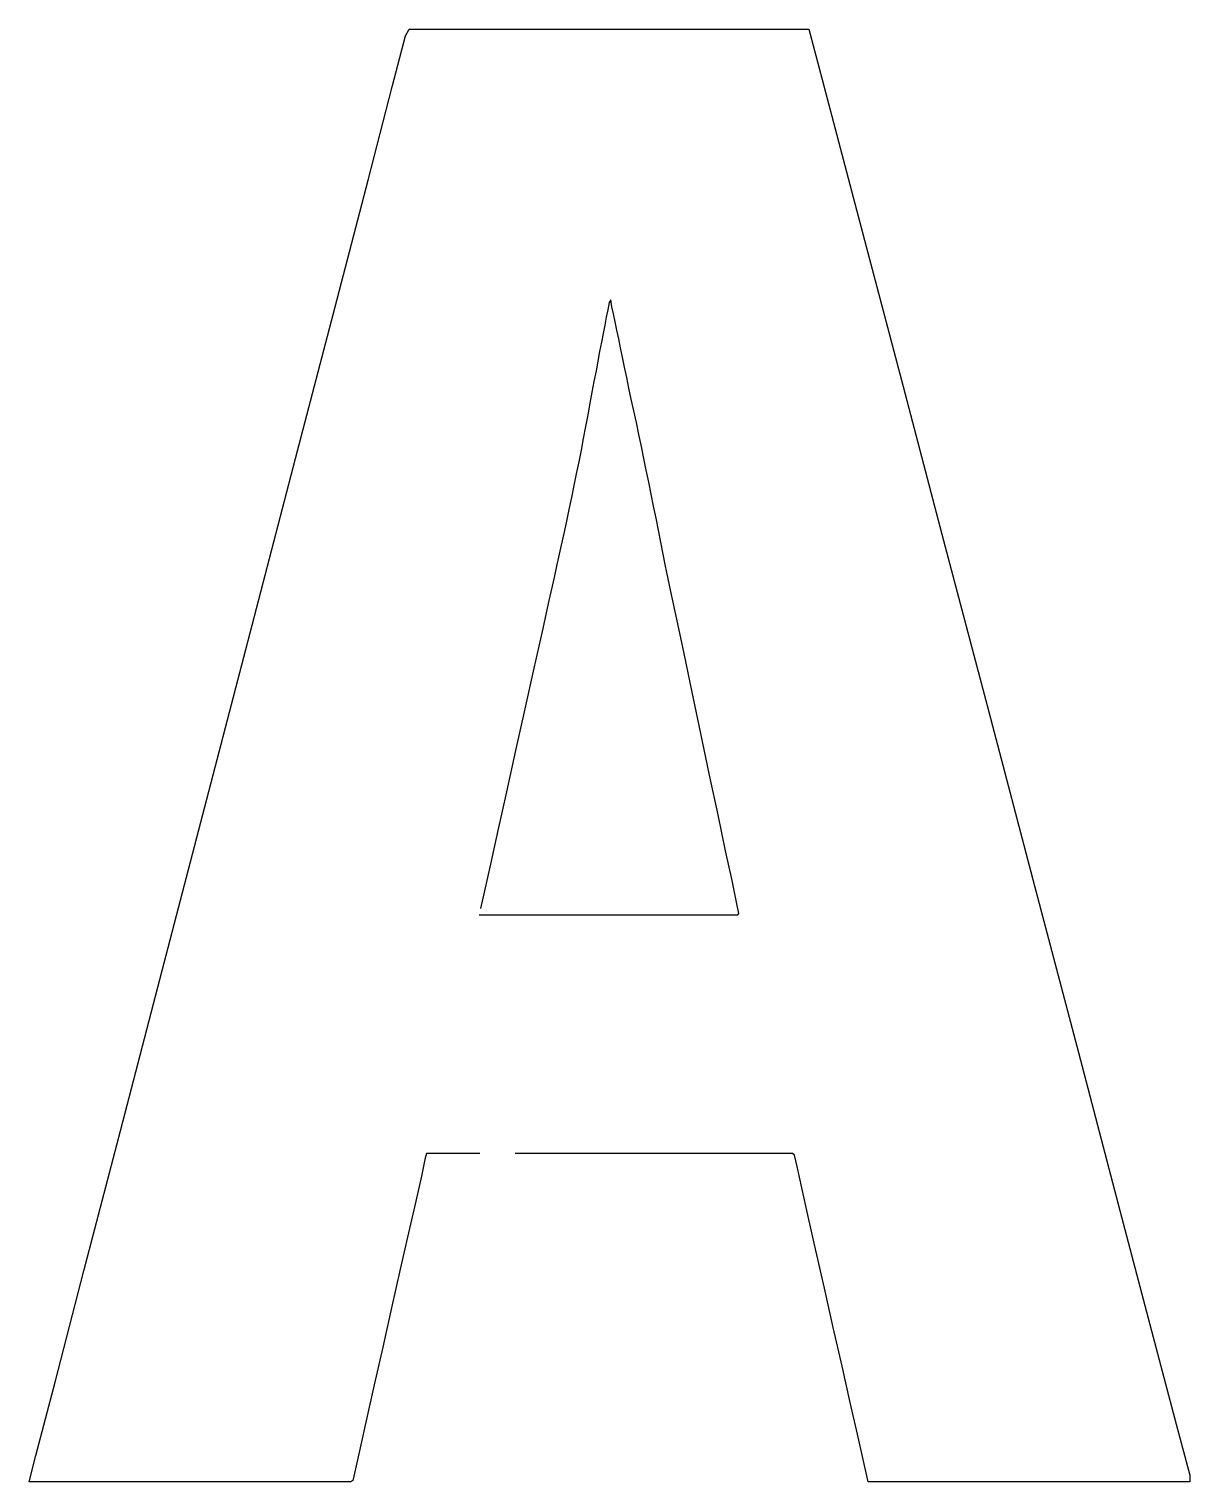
# Model space of a CAD drawing. Header units: millimetres. Extents: x 360 to 440, y 350 to 450.
import ezdxf

# ---------------------------------------------------------------- set-up
doc = ezdxf.new("R2010")
doc.units = ezdxf.units.MM

msp = doc.modelspace()

# ---------------------------------------------------------------- linework, layer by layer
for points in [[(391.02, 372.6), (391.02, 372.6), (389.08, 372.6), (387.81, 372.6), (387.35, 372.6), (387.25, 372.19), (387, 371.05), (386.61, 369.32), (386.12, 367.14), (385.55, 364.65), (384.95, 361.98), (384.34, 359.28), (383.76, 356.68), (383.23, 354.32), (382.78, 352.35), (382.46, 350.9), (382.28, 350.11), (382.15, 350), (381.37, 350), (379.94, 350), (378, 350), (375.68, 350), (373.12, 350), (370.46, 350), (367.83, 350), (365.38, 350), (363.23, 350), (361.53, 350), (360.4, 350), (360, 350), (360.47, 351.82), (361.79, 356.86), (363.78, 364.52), (366.29, 374.17), (369.16, 385.2), (372.24, 397), (375.35, 408.96), (378.34, 420.45), (381.06, 430.87), (383.33, 439.6), (385, 446.03), (385.91, 449.53), (386.17, 450), (387.13, 450), (388.91, 450), (391.32, 450), (394.2, 450), (397.38, 450), (400.68, 450), (403.94, 450), (406.99, 450), (409.66, 450), (411.78, 450), (413.17, 450), (413.67, 450), (414.15, 448.18), (415.48, 443.14), (417.49, 435.48), (420.04, 425.83), (422.94, 414.8), (426.05, 403), (429.19, 391.04), (432.22, 379.55), (434.96, 369.13), (437.26, 360.4), (438.95, 353.97), (439.88, 350.47), (439.9, 350), (439.12, 350), (437.69, 350), (435.74, 350), (433.42, 350), (430.87, 350), (428.21, 350), (425.58, 350), (423.12, 350), (420.98, 350), (419.27, 350), (418.15, 350), (417.75, 350), (417.65, 350.41), (417.4, 351.55), (417.01, 353.28), (416.52, 355.46), (415.95, 357.96), (415.35, 360.62), (414.74, 363.33), (414.16, 365.92), (413.63, 368.28), (413.18, 370.25), (412.86, 371.7), (412.68, 372.5), (412.54, 372.6), (411.65, 372.6), (410.02, 372.6), (407.81, 372.6), (405.18, 372.6), (402.27, 372.6), (399.24, 372.6), (396.25, 372.6), (393.46, 372.6)], [(390.98, 389.04), (390.98, 389.04), (391.3, 389.04), (392.2, 389.04), (393.55, 389.04), (395.26, 389.04), (397.22, 389.04), (399.32, 389.04), (401.45, 389.04), (403.5, 389.04), (405.36, 389.04), (406.93, 389.04), (408.1, 389.04), (408.77, 389.04), (408.86, 389.12), (408.69, 389.9), (408.38, 391.39), (407.94, 393.44), (407.42, 395.91), (406.84, 398.65), (406.24, 401.51), (405.64, 404.35), (405.08, 407.02), (404.58, 409.38), (404.18, 411.29), (403.9, 412.59), (403.78, 413.14), (403.64, 413.86), (403.48, 414.69), (403.32, 415.51), (403.15, 416.34), (402.98, 417.16), (402.82, 417.99), (402.65, 418.81), (402.48, 419.63), (402.31, 420.45), (402.14, 421.27), (401.97, 422.09), (401.8, 422.91), (401.62, 423.73), (401.45, 424.52), (401.29, 425.29), (401.14, 426.02), (400.99, 426.73), (400.85, 427.41), (400.71, 428.07), (400.58, 428.69), (400.46, 429.28), (400.34, 429.85), (400.23, 430.39), (400.12, 430.89), (400.03, 431.37), (399.93, 431.17), (399.83, 430.68), (399.73, 430.16), (399.62, 429.62), (399.51, 429.04), (399.4, 428.44), (399.27, 427.81), (399.15, 427.15), (399.02, 426.47), (398.88, 425.75), (398.74, 425.01), (398.6, 424.24), (398.45, 423.45), (398.3, 422.64), (398.14, 421.83), (397.99, 421.02), (397.83, 420.21), (397.66, 419.39), (397.5, 418.58), (397.33, 417.76), (397.16, 416.94), (396.98, 416.12), (396.81, 415.29), (396.63, 414.47), (396.44, 413.64), (396.33, 413.14), (396.13, 412.25), (395.78, 410.66), (395.31, 408.53), (394.75, 406), (394.13, 403.22), (393.49, 400.34), (392.86, 397.5), (392.27, 394.84), (391.75, 392.52), (391.35, 390.69), (391.08, 389.48)]]:
    msp.add_lwpolyline(points)

doc.saveas('drawing.dxf')
